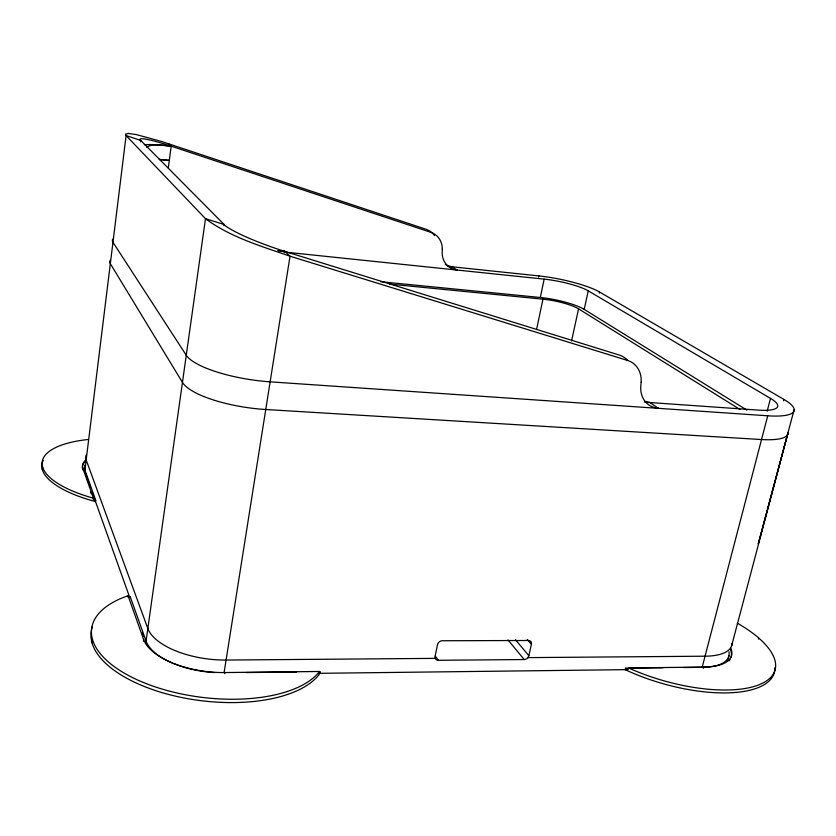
<?xml version="1.0" encoding="UTF-8"?>
<svg xmlns="http://www.w3.org/2000/svg" width="836" height="836" viewBox="0 0 836 836"><rect width="100%" height="100%" fill="white"/><g stroke="black" fill="none" stroke-linecap="round" stroke-linejoin="round"><path stroke-width="1.25" d="M42.312 469.623L42.605 466.99M82.795 469.916L82.942 468.693A53.274 18.8 6.6 0 1 85.68 460.03M82.942 468.693L93.433 498.204C91.897 500.837 97.06 498.977 95.523 501.6A92.942 32.991 6.6 0 1 43.232 460.375M140.532 141.817L140.709 140.406L126.1 135.578L125.442 134.157L128.336 133.436L136.205 134.554L161.338 141.388L426.046 229.273A32.709 29.741 -55.5 0 1 426.872 229.566A19.646 17.869 -56.7 0 1 434.542 235.574M92.075 642.853L92.493 639.582M168.318 167.9L171.181 146.175L168.517 143.708M127.908 596.873L128.065 595.723L143.604 639.456L143.374 641.076M129.977 597.656L130.134 596.496L128.274 597.113M145.84 642.675L205.478 218.687L126.1 135.578L84.76 471.389L87.77 479.854M223.933 225.72L224.111 224.508L140.709 140.406M284.679 252.639L284.867 251.427A50.829 9.823 9.4 0 1 277.939 250.601M224.173 672.06L290.029 256.203L284.867 251.427L278.252 250.591M224.748 673.68L224.926 672.552A67.434 31.078 7.1 0 1 143.604 639.456M224.926 672.552L319.54 671.475C318.088 675.833 321.421 668.967 319.958 673.314A117.719 54.612 7 0 1 181.778 697.527A117.719 54.612 7 0 1 92.399 626.76M538.666 277.061L538.896 275.911A47.203 9.008 11.6 0 1 599.527 292.004L783.844 399.378L783.478 400.799M380.704 281.722L540.317 297.48L544.163 279.13A34.161 6.521 11.6 0 1 588.262 290.855L770.499 398.396L767.176 411.197M536.775 328.579L542.951 299.173A27.536 5.612 11.7 0 1 578.554 308.839L739.954 409.462M571.584 340.91L578.554 308.839M746.882 410.131L584.207 309.383L588.262 290.855M599.276 293.164L599.527 292.004M528.854 655.717L531.403 644.305A4.274 3.407 -42 0 0 528.436 640.491L442.296 640.752A4.389 3.574 -38.8 0 0 437.479 644.692L435.096 656.427A4.389 3.553 -38.5 0 0 438.315 660.283L524.203 659.541A4.264 3.386 -41.6 0 0 528.854 655.717L515.509 639.759M663.105 667.765L625.547 668.204L625.192 669.667A104.542 41.1 16 0 0 774.878 667.692M730.852 648.308A59.91 23.408 16 0 1 703.766 667.076L628.526 667.933L628.16 669.406L625.547 668.204M702.083 667.588L767.73 415.795A60.474 13.951 13.6 0 0 783.844 399.378M703.463 668.246L703.766 667.076M731.657 645.653L788.066 432.557A60.192 14.808 13.8 0 1 761.544 439.537L265.754 409.504A68.218 19.928 8.6 0 1 182.447 382.397L110.331 263.674A53.285 11.767 8.2 0 1 110.216 260.32M794.2 409.494L758.242 543.985L788.066 432.557M758.356 639.164L758.68 637.972M146.572 147.167C153.73 142.946 163.25 145.913 171.181 146.175L431.428 232.533A19.803 17.974 -56.6 0 1 442.307 249.431M246.139 672.562L296.665 671.987M683.336 667.536L702.156 667.316A57.506 22.52 16 0 0 728.961 651.787M318.924 673.325L626.99 669.646M435.242 658.371L226.075 660.053A64.894 29.438 7.2 0 1 147.836 628.505L86.16 459.946A51.247 17.796 6.7 0 1 86.275 454.941M527.924 657.618L705.051 656.197A57.632 22.164 15.9 0 0 732.043 643.375M159.488 159.571L169.3 160.439A39.344 6.082 9 0 0 159.258 159.415M767.73 415.795L270.132 381.843A68.583 18.81 8.8 0 1 186.261 355.258L112.964 242.304A53.504 11.087 8.4 0 1 112.818 239.148M644.734 402.179L758.44 410.121A43.765 10.095 13.6 0 0 770.499 398.396M389.451 284.083L542.951 299.173M283.31 251.929L544.163 279.13M447.333 266.297L538.896 275.911M284.867 251.427L618.995 354.955A43.733 36.502 -52.8 0 1 620.03 355.3A26.47 22.112 -53.7 0 1 627.711 360.494L628.327 360.703A26.721 22.238 -53.6 0 1 641.128 382.261M224.111 224.508L205.478 218.687C230.381 237.173 261.041 246.139 290.029 256.203L627.627 360.462M452.224 266.809L456.916 270.028M649.927 402.544L658.371 408.334M527.307 639.488L531.403 644.305M507.985 639.906L524.203 659.541M435.274 656.051L438.315 660.283M95.701 500.231L84.917 470.083A51.142 18.089 6.6 0 1 85.042 465.004M130.134 596.496L146.07 641.066A64.727 29.897 7.1 0 0 214.413 672.572M88.156 480.94L90.487 487.461M92.472 493.021L93.674 496.385M94.071 497.504L129.716 597.458M142.339 632.862L143.656 636.541M90.539 491.913L91.218 493.804M93.433 498.204A92.995 32.855 6.6 0 1 42.145 464.576A92.995 32.855 6.6 0 1 87.832 439.527M82.377 468.233A53.264 18.841 6.6 0 1 85.523 461.326M84.352 469.696A51.132 18.131 6.6 0 1 84.875 466.289M737.258 623.123A104.604 40.933 16 0 1 759.642 684.517A104.604 40.933 16 0 1 628.526 667.933M730.058 659.489A59.889 23.46 16 0 1 729.013 660.879M730.476 649.697A59.889 23.46 16 0 1 731.092 657.232M728.793 655.602A57.485 22.562 16 0 1 727.393 660.085M319.54 671.475A117.803 54.403 7.1 0 1 145.474 683.325A117.803 54.403 7.1 0 1 128.065 595.723M452.234 266.715A19.468 17.493 -57.9 0 1 445.295 264.364M658.402 408.208A26.386 21.611 -54.7 0 1 640.898 384.894L641.024 383.881A24.996 20.795 -53.7 0 0 641.181 382.251M456.926 269.934A19.625 17.598 -57.7 0 1 442.223 251.448L442.286 250.675A18.528 16.804 -56.7 0 0 442.349 249.431M540.317 297.48A34.036 6.928 11.7 0 1 584.207 309.383M649.959 402.419A26.104 21.464 -54.7 0 1 644.42 401.238M284.773 251.343A51.372 7.054 19.9 0 1 223.808 224.414M144.294 144.806A39.449 5.727 9.1 0 1 171.181 146.175A40.013 4.107 19.7 0 0 140.479 140.333"/></g></svg>
